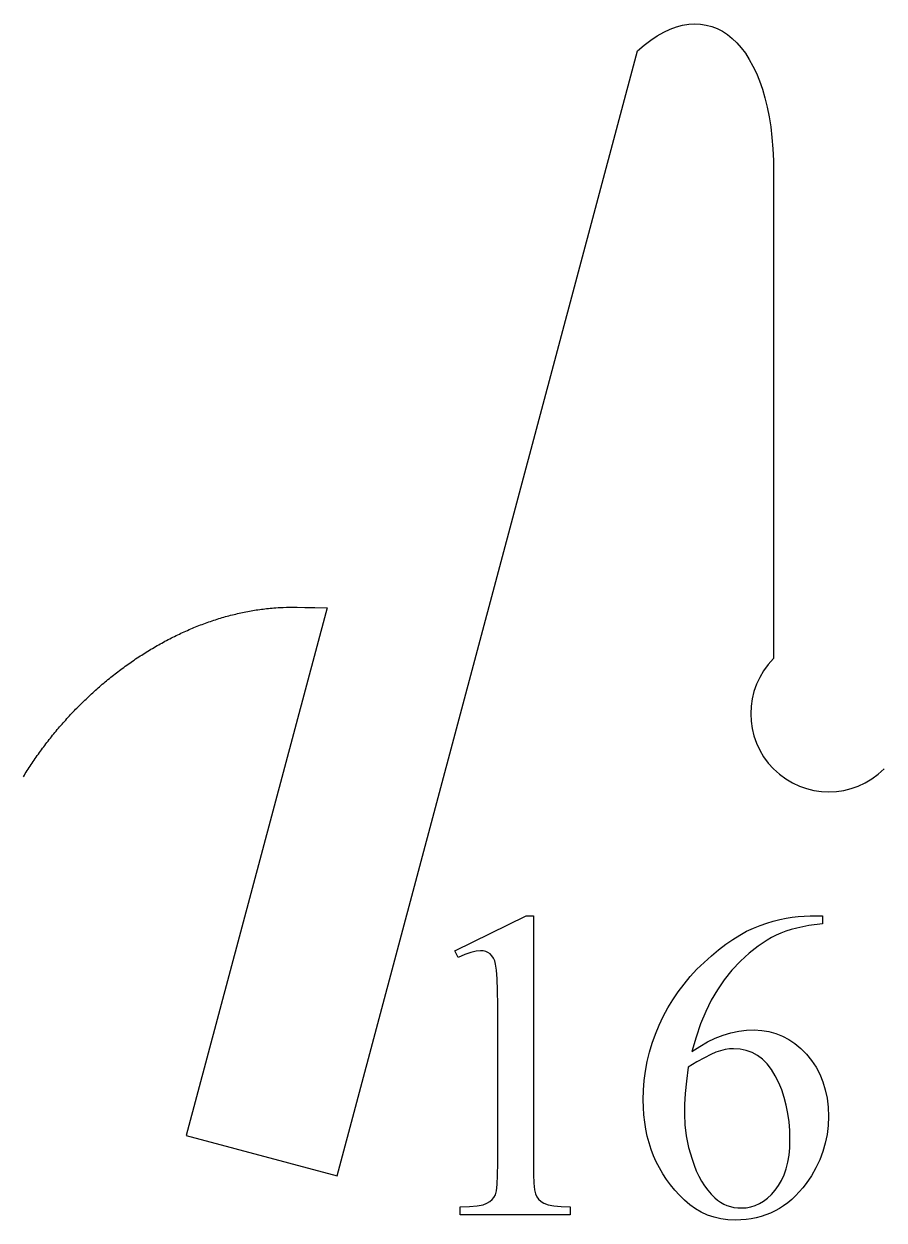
# Model space of a CAD drawing. Extents: x -27 to 581, y 232 to 579.
# Drawn here: x -9.96 to 6.96, y 549.92 to 573.44 of the extents above; entities that cross this region are included whole.
import ezdxf

# ---------------------------------------------------------------- set-up
doc = ezdxf.new("R2010")
doc.units = 0
doc.header["$MEASUREMENT"] = 0
doc.layers.get('0').update_dxf_attribs({"linetype": 'CONTINUOUS'})

msp = doc.modelspace()

# ---------------------------------------------------------------- linework, layer by layer
at = {"color": 1, "ltscale": 0.003157}
msp.add_line((2.874007, 573.3797), (2.996024, 573.41217), dxfattribs=at)
at = {"color": 1, "ltscale": 0.003037}
msp.add_line((2.996024, 573.41217), (3.115869, 573.432007), dxfattribs=at)
at = {"color": 1, "ltscale": 0.002942}
msp.add_line((3.115869, 573.432007), (3.233329, 573.439392), dxfattribs=at)
at = {"color": 1, "ltscale": 0.002874}
msp.add_line((3.233329, 573.439392), (3.348191, 573.434448), dxfattribs=at)
at = {"color": 1, "ltscale": 0.002834}
msp.add_line((3.348191, 573.434448), (3.460241, 573.417358), dxfattribs=at)
at = {"color": 1, "ltscale": 0.002821}
msp.add_line((3.460241, 573.417358), (3.569265, 573.388306), dxfattribs=at)
at = {"color": 1, "ltscale": 0.003844}
msp.add_line((2.368489, 573.12085), (2.497059, 573.2052), dxfattribs=at)
at = {"color": 1, "ltscale": 0.003645}
msp.add_line((2.497059, 573.2052), (2.624311, 573.276367), dxfattribs=at)
at = {"color": 1, "ltscale": 0.003462}
msp.add_line((2.624311, 573.276367), (2.750031, 573.334473), dxfattribs=at)
at = {"color": 1, "ltscale": 0.003299}
msp.add_line((2.750031, 573.334473), (2.874007, 573.3797), dxfattribs=at)
at = {"color": 1, "ltscale": 0.002836}
msp.add_line((3.569265, 573.388306), (3.675051, 573.347351), dxfattribs=at)
at = {"color": 1, "ltscale": 0.002877}
msp.add_line((3.675051, 573.347351), (3.777386, 573.294739), dxfattribs=at)
at = {"color": 1, "ltscale": 0.002943}
msp.add_line((3.777386, 573.294739), (3.876055, 573.23053), dxfattribs=at)
at = {"color": 1, "ltscale": 0.003031}
msp.add_line((3.876055, 573.23053), (3.970845, 573.154968), dxfattribs=at)
at = {"color": 1, "ltscale": 0.004288}
msp.add_line((2.108246, 572.911865), (2.238813, 573.023071), dxfattribs=at)
at = {"color": 1, "ltscale": 0.00406}
msp.add_line((2.238813, 573.023071), (2.368489, 573.12085), dxfattribs=at)
at = {"color": 1, "ltscale": 0.003139}
msp.add_line((3.970845, 573.154968), (4.061544, 573.068115), dxfattribs=at)
at = {"color": 1, "ltscale": 0.003265}
msp.add_line((4.061544, 573.068115), (4.147937, 572.970154), dxfattribs=at)
at = {"color": 1, "ltscale": 0.003406}
msp.add_line((4.147937, 572.970154), (4.229812, 572.861267), dxfattribs=at)
at = {"color": 1}
msp.add_line((-3.79979, 550.791504), (2.108246, 572.911865), dxfattribs=at)
at = {"color": 1, "ltscale": 0.00356}
msp.add_line((4.229812, 572.861267), (4.306955, 572.741577), dxfattribs=at)
at = {"color": 1, "ltscale": 0.003726}
msp.add_line((4.306955, 572.741577), (4.379152, 572.611206), dxfattribs=at)
at = {"color": 1, "ltscale": 0.003899}
msp.add_line((4.379152, 572.611206), (4.446191, 572.470398), dxfattribs=at)
at = {"color": 1, "ltscale": 0.004082}
msp.add_line((4.446191, 572.470398), (4.507857, 572.319214), dxfattribs=at)
at = {"color": 1, "ltscale": 0.004271}
msp.add_line((4.507857, 572.319214), (4.563939, 572.157837), dxfattribs=at)
at = {"color": 1, "ltscale": 0.004465}
msp.add_line((4.563939, 572.157837), (4.614221, 571.98645), dxfattribs=at)
at = {"color": 1, "ltscale": 0.004667}
msp.add_line((4.614221, 571.98645), (4.658492, 571.805115), dxfattribs=at)
at = {"color": 1, "ltscale": 0.004871}
msp.add_line((4.658492, 571.805115), (4.696537, 571.614014), dxfattribs=at)
at = {"color": 1, "ltscale": 0.005077}
msp.add_line((4.696537, 571.614014), (4.728143, 571.413391), dxfattribs=at)
at = {"color": 1, "ltscale": 0.005291}
msp.add_line((4.728143, 571.413391), (4.753097, 571.203247), dxfattribs=at)
at = {"color": 1, "ltscale": 0.005503}
msp.add_line((4.753097, 571.203247), (4.771185, 570.983887), dxfattribs=at)
at = {"color": 1, "ltscale": 0.00572}
msp.add_line((4.771185, 570.983887), (4.782194, 570.755371), dxfattribs=at)
at = {"color": 1, "ltscale": 0.005939}
msp.add_line((4.782194, 570.755371), (4.785912, 570.517822), dxfattribs=at)
at = {"color": 1, "ltscale": 0.238885}
msp.add_line((4.785912, 570.517822), (4.785912, 560.962402), dxfattribs=at)
at = {"color": 1, "ltscale": 0.268523}
msp.add_line((-3.996378, 561.96051), (-6.768119, 551.583374), dxfattribs=at)
at = {"color": 1, "ltscale": 0.000856}
for p, q in [((-5.626388, 561.873779), (-5.592819, 561.880554)), ((-5.592819, 561.880554), (-5.559219, 561.887085)), ((-5.659925, 561.866821), (-5.626388, 561.873779))]:
    msp.add_line(p, q, dxfattribs=at)
at = {"color": 1, "ltscale": 0.000855}
for p, q in [((-5.559219, 561.887085), (-5.52559, 561.893311)), ((-5.52559, 561.893311), (-5.491932, 561.899414)), ((-5.491932, 561.899414), (-5.458247, 561.905212))]:
    msp.add_line(p, q, dxfattribs=at)
at = {"color": 1, "ltscale": 0.000854}
for p, q in [((-5.458247, 561.905212), (-5.424534, 561.910828)), ((-5.424534, 561.910828), (-5.390795, 561.916138)), ((-5.390795, 561.916138), (-5.357031, 561.921265)), ((-5.357031, 561.921265), (-5.323242, 561.926147)), ((-5.255594, 561.935181), (-5.221692, 561.939392))]:
    msp.add_line(p, q, dxfattribs=at)
at = {"color": 1, "ltscale": 0.000853}
for p, q in [((-5.323242, 561.926147), (-5.289429, 561.930786)), ((-5.289429, 561.930786), (-5.255594, 561.935181))]:
    msp.add_line(p, q, dxfattribs=at)
at = {"color": 1, "ltscale": 0.00086}
for p, q in [((-5.221692, 561.939392), (-5.187502, 561.943359)), ((-5.96022, 561.793945), (-5.927001, 561.802917)), ((-5.927001, 561.802917), (-5.893744, 561.811646))]:
    msp.add_line(p, q, dxfattribs=at)
at = {"color": 1, "ltscale": 0.000873}
for p, q in [((-5.187502, 561.943359), (-5.152761, 561.947021)), ((-6.71162, 561.529114), (-6.679524, 561.542847))]:
    msp.add_line(p, q, dxfattribs=at)
at = {"color": 1, "ltscale": 0.000893}
for p, q in [((-5.152761, 561.947021), (-5.117201, 561.950562)), ((-7.938255, 560.830322), (-7.909167, 560.851074)), ((-7.909167, 560.851074), (-7.879987, 560.871643)), ((-7.879987, 560.871643), (-7.850716, 560.89209)), ((-9.676573, 559.081909), (-9.655818, 559.110962)), ((-9.634913, 559.139832), (-9.613861, 559.168701)), ((-9.613861, 559.168701), (-9.592662, 559.197449)), ((-9.592662, 559.197449), (-9.571315, 559.226074))]:
    msp.add_line(p, q, dxfattribs=at)
at = {"color": 1, "ltscale": 0.00092}
msp.add_line((-5.117201, 561.950562), (-5.080558, 561.953857), dxfattribs=at)
at = {"color": 1, "ltscale": 0.000953}
msp.add_line((-5.080558, 561.953857), (-5.042568, 561.95697), dxfattribs=at)
at = {"color": 1, "ltscale": 0.000993}
msp.add_line((-5.042568, 561.95697), (-5.002963, 561.9599), dxfattribs=at)
at = {"color": 1, "ltscale": 0.001039}
msp.add_line((-5.002963, 561.9599), (-4.96148, 561.962646), dxfattribs=at)
at = {"color": 1, "ltscale": 0.001119}
msp.add_line((-4.96148, 561.962646), (-4.916811, 561.96521), dxfattribs=at)
at = {"color": 1, "ltscale": 0.001334}
msp.add_line((-4.916811, 561.96521), (-4.863476, 561.967407), dxfattribs=at)
at = {"color": 1, "ltscale": 0.001713}
msp.add_line((-4.863476, 561.967407), (-4.794958, 561.968994), dxfattribs=at)
at = {"color": 1, "ltscale": 0.002256}
msp.add_line((-4.794958, 561.968994), (-4.704734, 561.969788), dxfattribs=at)
at = {"color": 1, "ltscale": 0.002961}
msp.add_line((-4.704734, 561.969788), (-4.586284, 561.969543), dxfattribs=at)
at = {"color": 1, "ltscale": 0.00383}
msp.add_line((-4.586284, 561.969543), (-4.433088, 561.968018), dxfattribs=at)
at = {"color": 1, "ltscale": 0.004862}
msp.add_line((-4.433088, 561.968018), (-4.238626, 561.965088), dxfattribs=at)
at = {"color": 1, "ltscale": 0.006057}
msp.add_line((-4.238626, 561.965088), (-3.996378, 561.96051), dxfattribs=at)
at = {"color": 1, "ltscale": 0.000868}
for p, q in [((-6.453277, 561.633545), (-6.42074, 561.645691)), ((-6.42074, 561.645691), (-6.388153, 561.657654))]:
    msp.add_line(p, q, dxfattribs=at)
at = {"color": 1, "ltscale": 0.000867}
for p, q in [((-6.388153, 561.657654), (-6.355514, 561.669373)), ((-6.355514, 561.669373), (-6.322826, 561.680908))]:
    msp.add_line(p, q, dxfattribs=at)
at = {"color": 1, "ltscale": 0.000866}
msp.add_line((-6.322826, 561.680908), (-6.290089, 561.692261), dxfattribs=at)
at = {"color": 1, "ltscale": 0.000865}
for p, q in [((-6.290089, 561.692261), (-6.257305, 561.703369)), ((-6.257305, 561.703369), (-6.224473, 561.714294))]:
    msp.add_line(p, q, dxfattribs=at)
at = {"color": 1, "ltscale": 0.000864}
for p, q in [((-6.224473, 561.714294), (-6.191594, 561.724976)), ((-6.191594, 561.724976), (-6.15867, 561.735474))]:
    msp.add_line(p, q, dxfattribs=at)
at = {"color": 1, "ltscale": 0.000863}
for p, q in [((-6.15867, 561.735474), (-6.125702, 561.745728)), ((-6.125702, 561.745728), (-6.09269, 561.755798)), ((-6.09269, 561.755798), (-6.059635, 561.765686))]:
    msp.add_line(p, q, dxfattribs=at)
at = {"color": 1, "ltscale": 0.000861}
for p, q in [((-6.059635, 561.765686), (-6.026537, 561.775269)), ((-5.993399, 561.784729), (-5.96022, 561.793945))]:
    msp.add_line(p, q, dxfattribs=at)
at = {"color": 1, "ltscale": 0.000862}
msp.add_line((-6.026537, 561.775269), (-5.993399, 561.784729), dxfattribs=at)
at = {"color": 1, "ltscale": 0.000859}
for p, q in [((-5.893744, 561.811646), (-5.860448, 561.82019)), ((-5.860448, 561.82019), (-5.827116, 561.828552)), ((-5.827116, 561.828552), (-5.793746, 561.83667))]:
    msp.add_line(p, q, dxfattribs=at)
at = {"color": 1, "ltscale": 0.000858}
msp.add_line((-5.793746, 561.83667), (-5.760343, 561.844543), dxfattribs=at)
at = {"color": 1, "ltscale": 0.000857}
for p, q in [((-5.760343, 561.844543), (-5.726903, 561.852173)), ((-5.726903, 561.852173), (-5.693431, 561.859619)), ((-5.693431, 561.859619), (-5.659925, 561.866821))]:
    msp.add_line(p, q, dxfattribs=at)
at = {"color": 1, "ltscale": 0.000879}
for p, q in [((-6.997731, 561.396729), (-6.966196, 561.412231)), ((-7.091937, 561.349243), (-7.060603, 561.365234))]:
    msp.add_line(p, q, dxfattribs=at)
at = {"color": 1, "ltscale": 0.000877}
for p, q in [((-6.966196, 561.412231), (-6.934594, 561.42749)), ((-6.934594, 561.42749), (-6.902928, 561.442566))]:
    msp.add_line(p, q, dxfattribs=at)
at = {"color": 1, "ltscale": 0.000876}
for p, q in [((-6.902928, 561.442566), (-6.871198, 561.457458)), ((-6.871198, 561.457458), (-6.839406, 561.472168))]:
    msp.add_line(p, q, dxfattribs=at)
at = {"color": 1, "ltscale": 0.000875}
for p, q in [((-6.839406, 561.472168), (-6.80755, 561.486694)), ((-6.80755, 561.486694), (-6.775634, 561.501038))]:
    msp.add_line(p, q, dxfattribs=at)
at = {"color": 1, "ltscale": 0.000874}
for p, q in [((-6.775634, 561.501038), (-6.743657, 561.515137)), ((-6.743657, 561.515137), (-6.71162, 561.529114))]:
    msp.add_line(p, q, dxfattribs=at)
at = {"color": 1, "ltscale": 0.000872}
for p, q in [((-6.679524, 561.542847), (-6.64737, 561.556396)), ((-6.64737, 561.556396), (-6.61516, 561.569763))]:
    msp.add_line(p, q, dxfattribs=at)
at = {"color": 1, "ltscale": 0.000871}
for p, q in [((-6.61516, 561.569763), (-6.582892, 561.582886)), ((-6.582892, 561.582886), (-6.55057, 561.595886))]:
    msp.add_line(p, q, dxfattribs=at)
at = {"color": 1, "ltscale": 0.00087}
for p, q in [((-6.55057, 561.595886), (-6.518192, 561.608643)), ((-6.518192, 561.608643), (-6.485761, 561.621216))]:
    msp.add_line(p, q, dxfattribs=at)
at = {"color": 1, "ltscale": 0.000869}
msp.add_line((-6.485761, 561.621216), (-6.453277, 561.633545), dxfattribs=at)
at = {"color": 1, "ltscale": 0.000886}
for p, q in [((-7.431879, 561.161194), (-7.401349, 561.179199)), ((-7.46233, 561.143066), (-7.431879, 561.161194)), ((-9.856512, 558.817261), (-9.837138, 558.846924)), ((-9.913686, 558.7276), (-9.894787, 558.757568)), ((-9.875729, 558.787476), (-9.856512, 558.817261))]:
    msp.add_line(p, q, dxfattribs=at)
at = {"color": 1, "ltscale": 0.000885}
for p, q in [((-7.401349, 561.179199), (-7.370741, 561.19696)), ((-7.370741, 561.19696), (-7.340057, 561.2146)), ((-9.951002, 558.66748), (-9.932425, 558.697632))]:
    msp.add_line(p, q, dxfattribs=at)
at = {"color": 1, "ltscale": 0.000884}
for p, q in [((-7.340057, 561.2146), (-7.309298, 561.232056)), ((-7.309298, 561.232056), (-7.278464, 561.249329)), ((-9.932425, 558.697632), (-9.913686, 558.7276))]:
    msp.add_line(p, q, dxfattribs=at)
at = {"color": 1, "ltscale": 0.000883}
for p, q in [((-7.278464, 561.249329), (-7.247556, 561.266418)), ((-9.969419, 558.637329), (-9.951002, 558.66748))]:
    msp.add_line(p, q, dxfattribs=at)
at = {"color": 1, "ltscale": 0.000882}
for p, q in [((-7.247556, 561.266418), (-7.216575, 561.283325)), ((-7.216575, 561.283325), (-7.185522, 561.30011))]:
    msp.add_line(p, q, dxfattribs=at)
at = {"color": 1, "ltscale": 0.000881}
for p, q in [((-7.185522, 561.30011), (-7.154397, 561.31665)), ((-7.154397, 561.31665), (-7.123201, 561.333008)), ((-7.123201, 561.333008), (-7.091937, 561.349243))]:
    msp.add_line(p, q, dxfattribs=at)
at = {"color": 1, "ltscale": 0.00088}
msp.add_line((-7.060603, 561.365234), (-7.029201, 561.381104), dxfattribs=at)
at = {"color": 1, "ltscale": 0.000878}
msp.add_line((-7.029201, 561.381104), (-6.997731, 561.396729), dxfattribs=at)
at = {"color": 1, "ltscale": 0.000891}
for p, q in [((-7.791907, 560.932495), (-7.762369, 560.952454)), ((-7.732744, 560.972229), (-7.703033, 560.991882)), ((-9.655818, 559.110962), (-9.634913, 559.139832)), ((-9.737933, 558.994385), (-9.717631, 559.023682)), ((-9.717631, 559.023682), (-9.697177, 559.052856))]:
    msp.add_line(p, q, dxfattribs=at)
at = {"color": 1, "ltscale": 0.00089}
for p, q in [((-7.762369, 560.952454), (-7.732744, 560.972229)), ((-7.703033, 560.991882), (-7.673236, 561.011353)), ((-9.697177, 559.052856), (-9.676573, 559.081909))]:
    msp.add_line(p, q, dxfattribs=at)
at = {"color": 1, "ltscale": 0.000889}
for p, q in [((-7.673236, 561.011353), (-7.643354, 561.03064)), ((-7.643354, 561.03064), (-7.613389, 561.049805)), ((-7.613389, 561.049805), (-7.58334, 561.068787)), ((-7.58334, 561.068787), (-7.553209, 561.087646)), ((-9.817607, 558.876587), (-9.79792, 558.906189)), ((-9.778079, 558.935669), (-9.758082, 558.965088)), ((-9.758082, 558.965088), (-9.737933, 558.994385))]:
    msp.add_line(p, q, dxfattribs=at)
at = {"color": 1, "ltscale": 0.000887}
for p, q in [((-7.553209, 561.087646), (-7.522996, 561.106262)), ((-7.522996, 561.106262), (-7.492703, 561.124756)), ((-7.492703, 561.124756), (-7.46233, 561.143066)), ((-9.894787, 558.757568), (-9.875729, 558.787476))]:
    msp.add_line(p, q, dxfattribs=at)
at = {"color": 1, "ltscale": 0.000896}
for p, q in [((-8.139241, 560.680786), (-8.110817, 560.702637)), ((-8.082295, 560.724243), (-8.053677, 560.745789)), ((-8.223922, 560.614502), (-8.195795, 560.636719)), ((-8.195795, 560.636719), (-8.167567, 560.658813)), ((-8.167567, 560.658813), (-8.139241, 560.680786)), ((-9.440201, 559.396118), (-9.417851, 559.424133)), ((-9.417851, 559.424133), (-9.395361, 559.452026))]:
    msp.add_line(p, q, dxfattribs=at)
at = {"color": 1, "ltscale": 0.000895}
for p, q in [((-8.110817, 560.702637), (-8.082295, 560.724243)), ((-8.053677, 560.745789), (-8.024962, 560.767151)), ((-9.506403, 559.311523), (-9.484478, 559.339844)), ((-9.484478, 559.339844), (-9.462411, 559.368042)), ((-9.462411, 559.368042), (-9.440201, 559.396118)), ((-9.549823, 559.254639), (-9.528185, 559.283142))]:
    msp.add_line(p, q, dxfattribs=at)
at = {"color": 1, "ltscale": 0.000894}
for p, q in [((-8.024962, 560.767151), (-7.996154, 560.78833)), ((-7.996154, 560.78833), (-7.967251, 560.809387)), ((-7.967251, 560.809387), (-7.938255, 560.830322)), ((-9.528185, 559.283142), (-9.506403, 559.311523)), ((-9.571315, 559.226074), (-9.549823, 559.254639))]:
    msp.add_line(p, q, dxfattribs=at)
at = {"color": 1, "ltscale": 0.000892}
for p, q in [((-7.850716, 560.89209), (-7.821356, 560.912354)), ((-7.821356, 560.912354), (-7.791907, 560.932495))]:
    msp.add_line(p, q, dxfattribs=at)
at = {"color": 1, "ltscale": 0.000898}
for p, q in [((-8.417948, 560.454834), (-8.390542, 560.478027)), ((-8.363031, 560.50116), (-8.335416, 560.524109)), ((-8.307696, 560.546875), (-8.279874, 560.56958)), ((-8.58011, 560.312622), (-8.553357, 560.336609)), ((-8.526493, 560.360535), (-8.499519, 560.384277)), ((-8.472437, 560.407959), (-8.445246, 560.431458)), ((-8.445246, 560.431458), (-8.417948, 560.454834)), ((-9.349964, 559.507568), (-9.327059, 559.535217)), ((-9.257526, 559.617432), (-9.234079, 559.644653)), ((-9.234079, 559.644653), (-9.210499, 559.671753)), ((-9.162942, 559.725708), (-9.138967, 559.752441))]:
    msp.add_line(p, q, dxfattribs=at)
at = {"color": 1, "ltscale": 0.000899}
for p, q in [((-8.390542, 560.478027), (-8.363031, 560.50116)), ((-8.685998, 560.215149), (-8.659697, 560.239685)), ((-8.633281, 560.26416), (-8.606751, 560.288452)), ((-8.606751, 560.288452), (-8.58011, 560.312622)), ((-8.553357, 560.336609), (-8.526493, 560.360535)), ((-8.499519, 560.384277), (-8.472437, 560.407959)), ((-8.917441, 559.988586), (-8.892204, 560.014221)), ((-8.866845, 560.039795), (-8.841366, 560.065186)), ((-8.841366, 560.065186), (-8.815766, 560.090454)), ((-8.764211, 560.140747), (-8.738256, 560.165649)), ((-8.738256, 560.165649), (-8.712185, 560.19043)), ((-9.114861, 559.779175), (-9.090628, 559.805725)), ((-9.090628, 559.805725), (-9.066265, 559.832153)), ((-8.992415, 559.910889), (-8.967548, 559.93689)), ((-8.967548, 559.93689), (-8.942556, 559.962769)), ((-9.210499, 559.671753), (-9.186787, 559.698792)), ((-9.186787, 559.698792), (-9.162942, 559.725708))]:
    msp.add_line(p, q, dxfattribs=at)
at = {"color": 1, "ltscale": 0.000897}
for p, q in [((-8.335416, 560.524109), (-8.307696, 560.546875)), ((-8.279874, 560.56958), (-8.251948, 560.592102)), ((-8.251948, 560.592102), (-8.223922, 560.614502)), ((-9.327059, 559.535217), (-9.304017, 559.562744)), ((-9.304017, 559.562744), (-9.280839, 559.590149)), ((-9.280839, 559.590149), (-9.257526, 559.617432)), ((-9.395361, 559.452026), (-9.372731, 559.479858)), ((-9.372731, 559.479858), (-9.349964, 559.507568))]:
    msp.add_line(p, q, dxfattribs=at)
at = {"color": 1, "ltscale": 0.0009}
for p, q in [((-8.659697, 560.239685), (-8.633281, 560.26416)), ((-8.892204, 560.014221), (-8.866845, 560.039795)), ((-8.815766, 560.090454), (-8.790048, 560.115662)), ((-8.790048, 560.115662), (-8.764211, 560.140747)), ((-8.712185, 560.19043), (-8.685998, 560.215149)), ((-9.138967, 559.752441), (-9.114861, 559.779175)), ((-9.066265, 559.832153), (-9.041775, 559.858521)), ((-9.041775, 559.858521), (-9.017159, 559.884766)), ((-9.017159, 559.884766), (-8.992415, 559.910889)), ((-8.942556, 559.962769), (-8.917441, 559.988586))]:
    msp.add_line(p, q, dxfattribs=at)
at = {"color": 1, "ltscale": 0.000888}
for p, q in [((-9.837138, 558.846924), (-9.817607, 558.876587)), ((-9.79792, 558.906189), (-9.778079, 558.935669))]:
    msp.add_line(p, q, dxfattribs=at)
at = {"color": 1, "ltscale": 0.076803}
msp.add_line((-6.768119, 551.583374), (-3.79979, 550.791504), dxfattribs=at)
at = {"color": 18}
for points in [[(-1.481659, 555.217041), (-0.079889, 555.90094), (0.060288, 555.90094), (0.060288, 551.037231), (0.06281, 550.817932), (0.070376, 550.644287), (0.082987, 550.516357), (0.100642, 550.434021), (0.126261, 550.378052), (0.162766, 550.328918), (0.210155, 550.286682), (0.26843, 550.251404), (0.348607, 550.222961), (0.461704, 550.201477), (0.607722, 550.18689), (0.78666, 550.179199), (0.78666, 550.021973), (-1.379712, 550.021973), (-1.379712, 550.179199), (-1.193871, 550.186768), (-1.044137, 550.200928), (-0.930508, 550.221802), (-0.852986, 550.249268), (-0.798031, 550.282715), (-0.752101, 550.321472), (-0.715199, 550.36554), (-0.687323, 550.414917), (-0.66688, 550.492859), (-0.652278, 550.622559), (-0.643517, 550.804016), (-0.640597, 551.037231), (-0.640597, 554.146606), (-0.643252, 554.4328), (-0.651216, 554.66272), (-0.664491, 554.836304), (-0.683075, 554.953674), (-0.700995, 555.017151), (-0.725022, 555.071533), (-0.755154, 555.116943), (-0.791393, 555.15332), (-0.832677, 555.181213), (-0.877942, 555.201111), (-0.92719, 555.213074), (-0.98042, 555.217041), (-1.066703, 555.208801), (-1.168385, 555.184143), (-1.285464, 555.142944), (-1.417942, 555.085327)], [(5.748075, 555.90094), (5.748075, 555.743774), (5.480597, 555.709106), (5.238872, 555.6604), (5.127666, 555.630737), (5.022899, 555.597656), (4.924569, 555.560974), (4.832677, 555.520752), (4.744137, 555.476074), (4.655863, 555.425842), (4.480111, 555.308899), (4.305421, 555.169922), (4.131793, 555.008911), (3.966129, 554.83197), (3.815332, 554.645203), (3.679403, 554.448608), (3.558341, 554.242188), (3.449359, 554.020874), (3.349669, 553.779724), (3.25927, 553.518616), (3.178164, 553.237549), (3.331151, 553.336121), (3.48427, 553.42157), (3.637522, 553.493835), (3.790907, 553.552979), (3.944425, 553.598999), (4.098075, 553.631836), (4.251859, 553.65155), (4.405775, 553.658081), (4.55093, 553.650696), (4.691173, 553.628357), (4.826505, 553.591187), (4.956925, 553.539185), (5.082434, 553.47229), (5.203032, 553.390503), (5.318717, 553.293823), (5.429492, 553.182373), (5.53104, 553.059204), (5.619049, 552.92749), (5.693518, 552.787292), (5.754447, 552.638672), (5.801836, 552.481445), (5.835686, 552.315796), (5.855996, 552.141663), (5.862766, 551.958984), (5.855929, 551.780457), (5.835421, 551.605896), (5.801239, 551.435303), (5.753386, 551.268738), (5.691859, 551.106079), (5.61666, 550.94751), (5.527788, 550.792847), (5.425244, 550.642212), (5.358076, 550.554749), (5.288252, 550.4729), (5.215775, 550.39679), (5.140642, 550.326233), (5.062854, 550.261353), (4.982412, 550.202148), (4.899314, 550.14856), (4.813562, 550.100586), (4.725155, 550.058289), (4.634093, 550.021606), (4.540377, 549.990601), (4.444005, 549.96521), (4.344978, 549.945435), (4.243297, 549.931335), (4.13896, 549.922852), (4.03197, 549.920044), (3.887146, 549.926147), (3.747899, 549.944458), (3.614226, 549.974976), (3.486129, 550.017761), (3.363606, 550.072693), (3.24666, 550.139893), (3.135288, 550.219238), (3.029491, 550.310852), (2.931759, 550.407654), (2.840332, 550.507996), (2.755211, 550.611816), (2.676394, 550.719177), (2.603883, 550.830078), (2.537677, 550.944458), (2.477777, 551.062378), (2.424182, 551.183777), (2.376892, 551.308716), (2.335907, 551.437195), (2.301228, 551.569153), (2.272854, 551.704651), (2.250786, 551.843689), (2.235023, 551.986206), (2.225564, 552.132263), (2.222412, 552.28186), (2.227257, 552.473877), (2.241792, 552.663574), (2.266018, 552.850891), (2.299934, 553.035828), (2.34354, 553.218323), (2.396837, 553.398438), (2.459823, 553.576172), (2.5325, 553.751587), (2.614171, 553.923279), (2.704138, 554.090088), (2.802401, 554.251953), (2.908961, 554.408936), (3.023817, 554.560974), (3.146969, 554.70813), (3.278419, 554.850342), (3.418164, 554.987671), (3.561295, 555.117004), (3.702899, 555.235352), (3.842976, 555.342651), (3.981527, 555.438965), (4.118551, 555.524292), (4.254049, 555.598572), (4.38802, 555.661804), (4.520465, 555.71405), (4.651018, 555.757813), (4.779315, 555.795776), (4.905354, 555.827942), (5.029138, 555.854248), (5.150664, 555.874634), (5.269934, 555.889282), (5.386947, 555.89801), (5.501704, 555.90094)], [(3.105952, 552.92749), (3.0725, 552.654541), (3.048607, 552.409241), (3.03427, 552.191528), (3.029491, 552.001465), (3.038916, 551.793213), (3.067191, 551.576172), (3.114315, 551.350342), (3.180288, 551.115845), (3.220277, 550.99939), (3.264845, 550.889221), (3.313994, 550.785156), (3.367722, 550.687317), (3.426029, 550.595642), (3.488916, 550.510132), (3.556383, 550.430786), (3.62843, 550.357544), (3.684049, 550.310791), (3.742589, 550.270264), (3.804049, 550.235901), (3.86843, 550.207825), (3.93573, 550.186035), (4.005952, 550.17041), (4.079093, 550.161072), (4.155155, 550.157959), (4.246317, 550.163391), (4.335022, 550.179688), (4.421272, 550.206909), (4.505067, 550.244995), (4.586405, 550.294006), (4.665288, 550.353882), (4.741715, 550.424622), (4.815686, 550.506226), (4.883883, 550.597961), (4.942987, 550.698975), (4.992998, 550.809326), (5.033916, 550.928894), (5.065742, 551.0578), (5.088474, 551.195984), (5.102113, 551.343445), (5.106659, 551.500244), (5.102146, 551.678772), (5.088606, 551.851196), (5.06604, 552.017517), (5.034447, 552.177734), (4.993828, 552.331848), (4.944182, 552.479858), (4.885509, 552.621765), (4.81781, 552.757568), (4.741815, 552.882019), (4.658253, 552.989868), (4.567124, 553.081177), (4.46843, 553.155823), (4.362168, 553.213867), (4.248341, 553.255371), (4.126947, 553.280273), (3.997987, 553.288574), (3.915819, 553.284302), (3.83073, 553.271545), (3.742722, 553.250305), (3.651792, 553.220581), (3.548385, 553.176758), (3.422943, 553.113342), (3.275465, 553.030212)]]:
    msp.add_lwpolyline(points, close=True, dxfattribs=at)
at = {"color": 1}
msp.add_arc((5.872027, 559.876282), 1.536, 135, 314.999992, dxfattribs=at)

doc.saveas('drawing.dxf')
